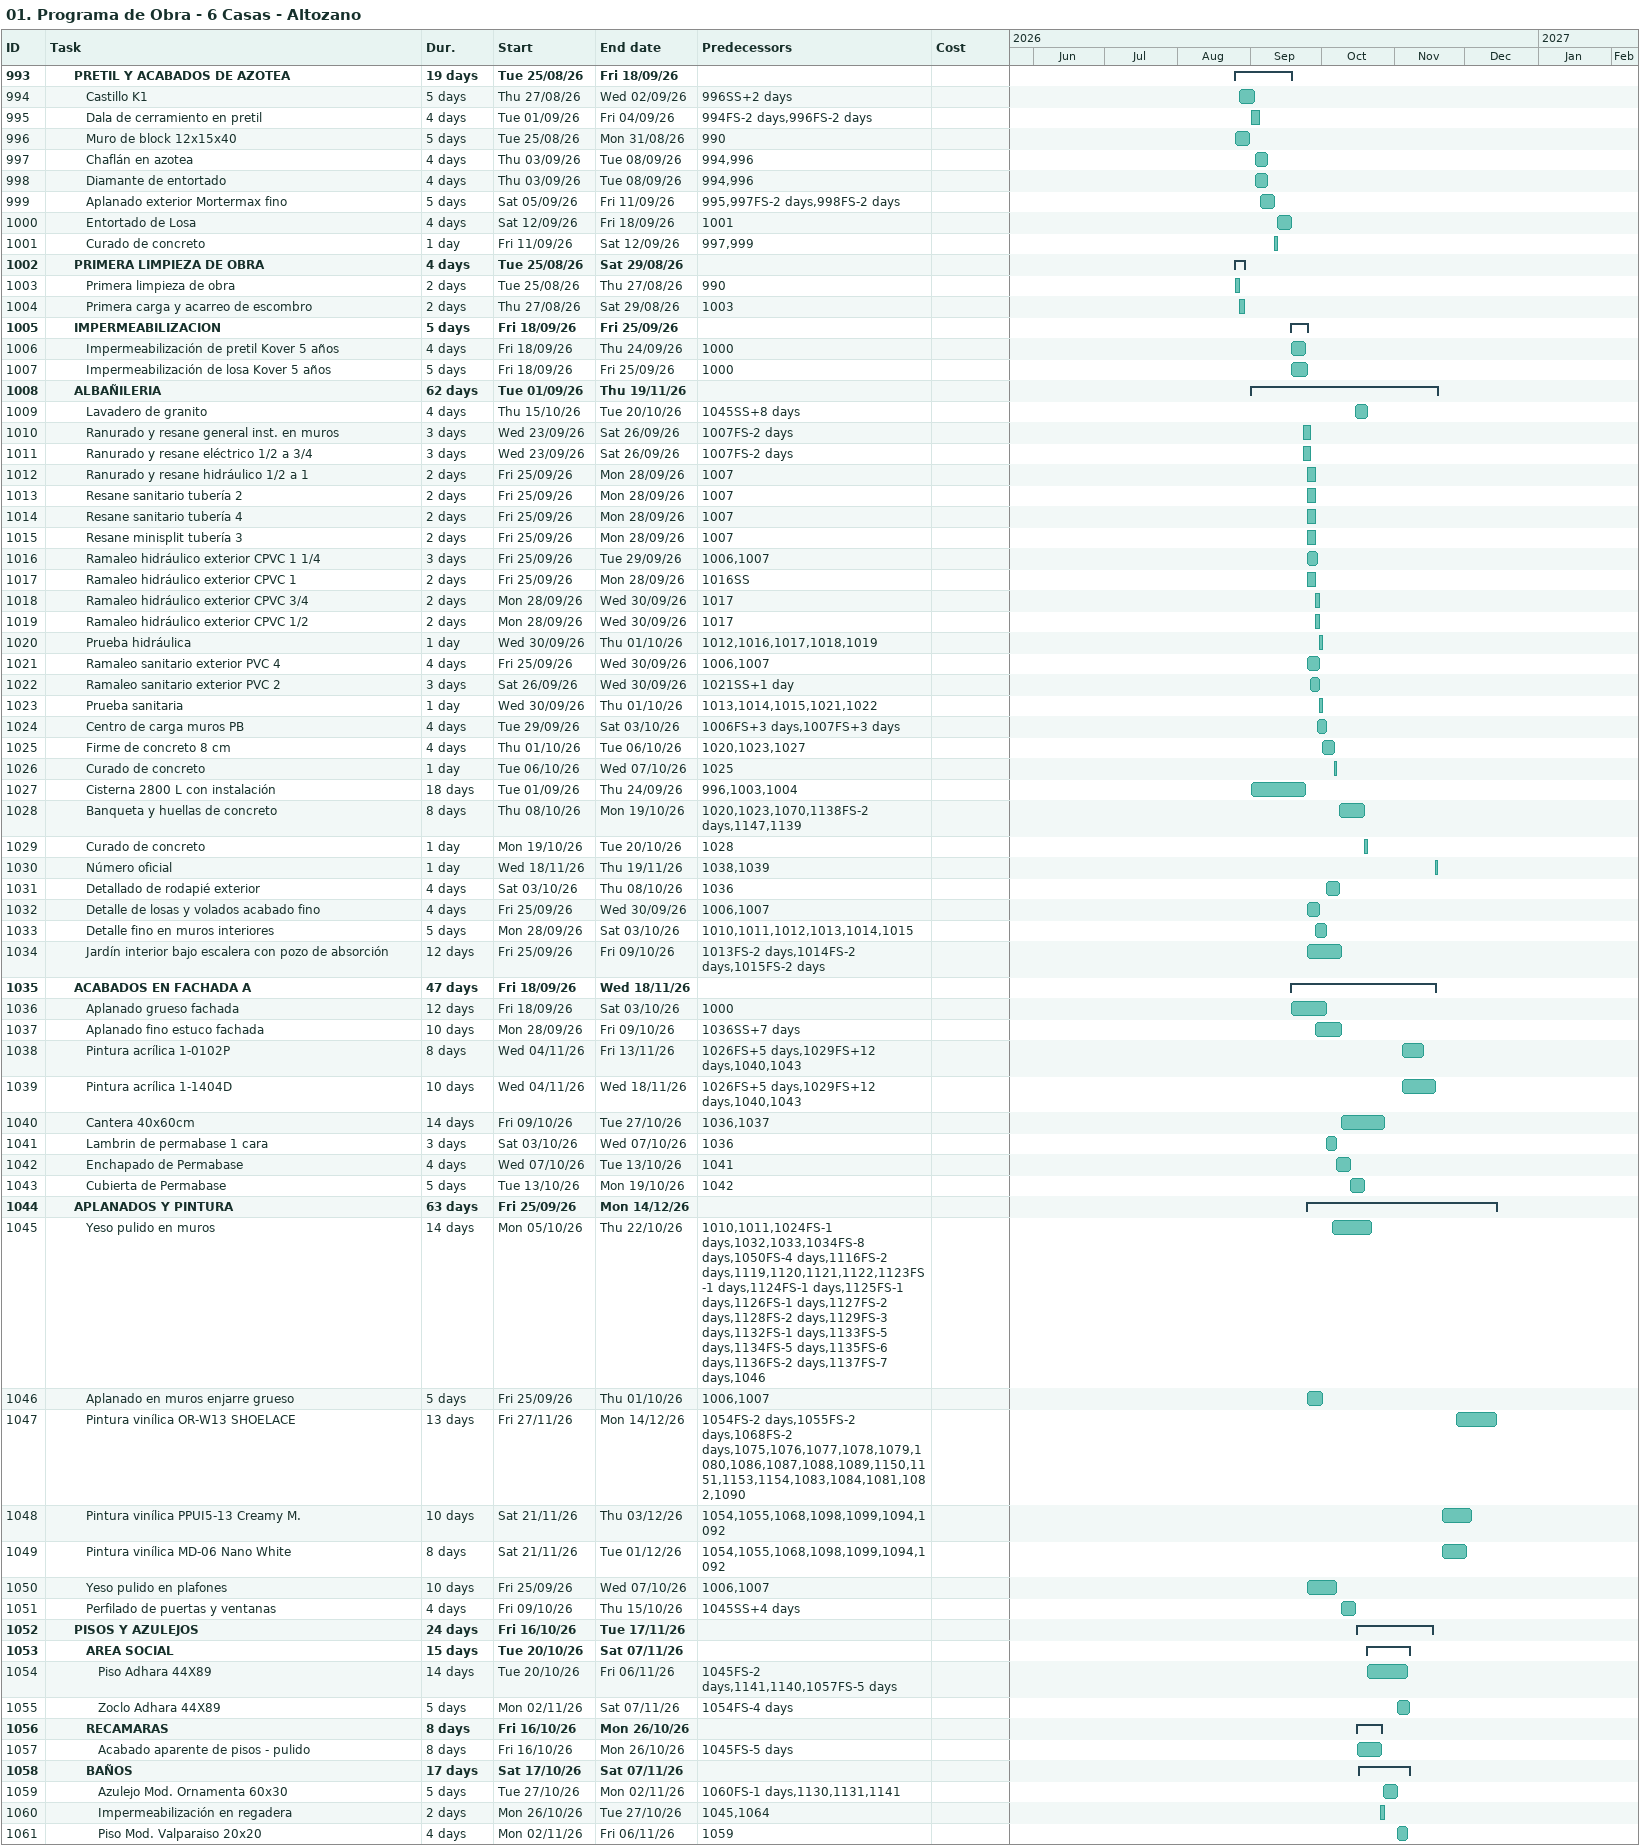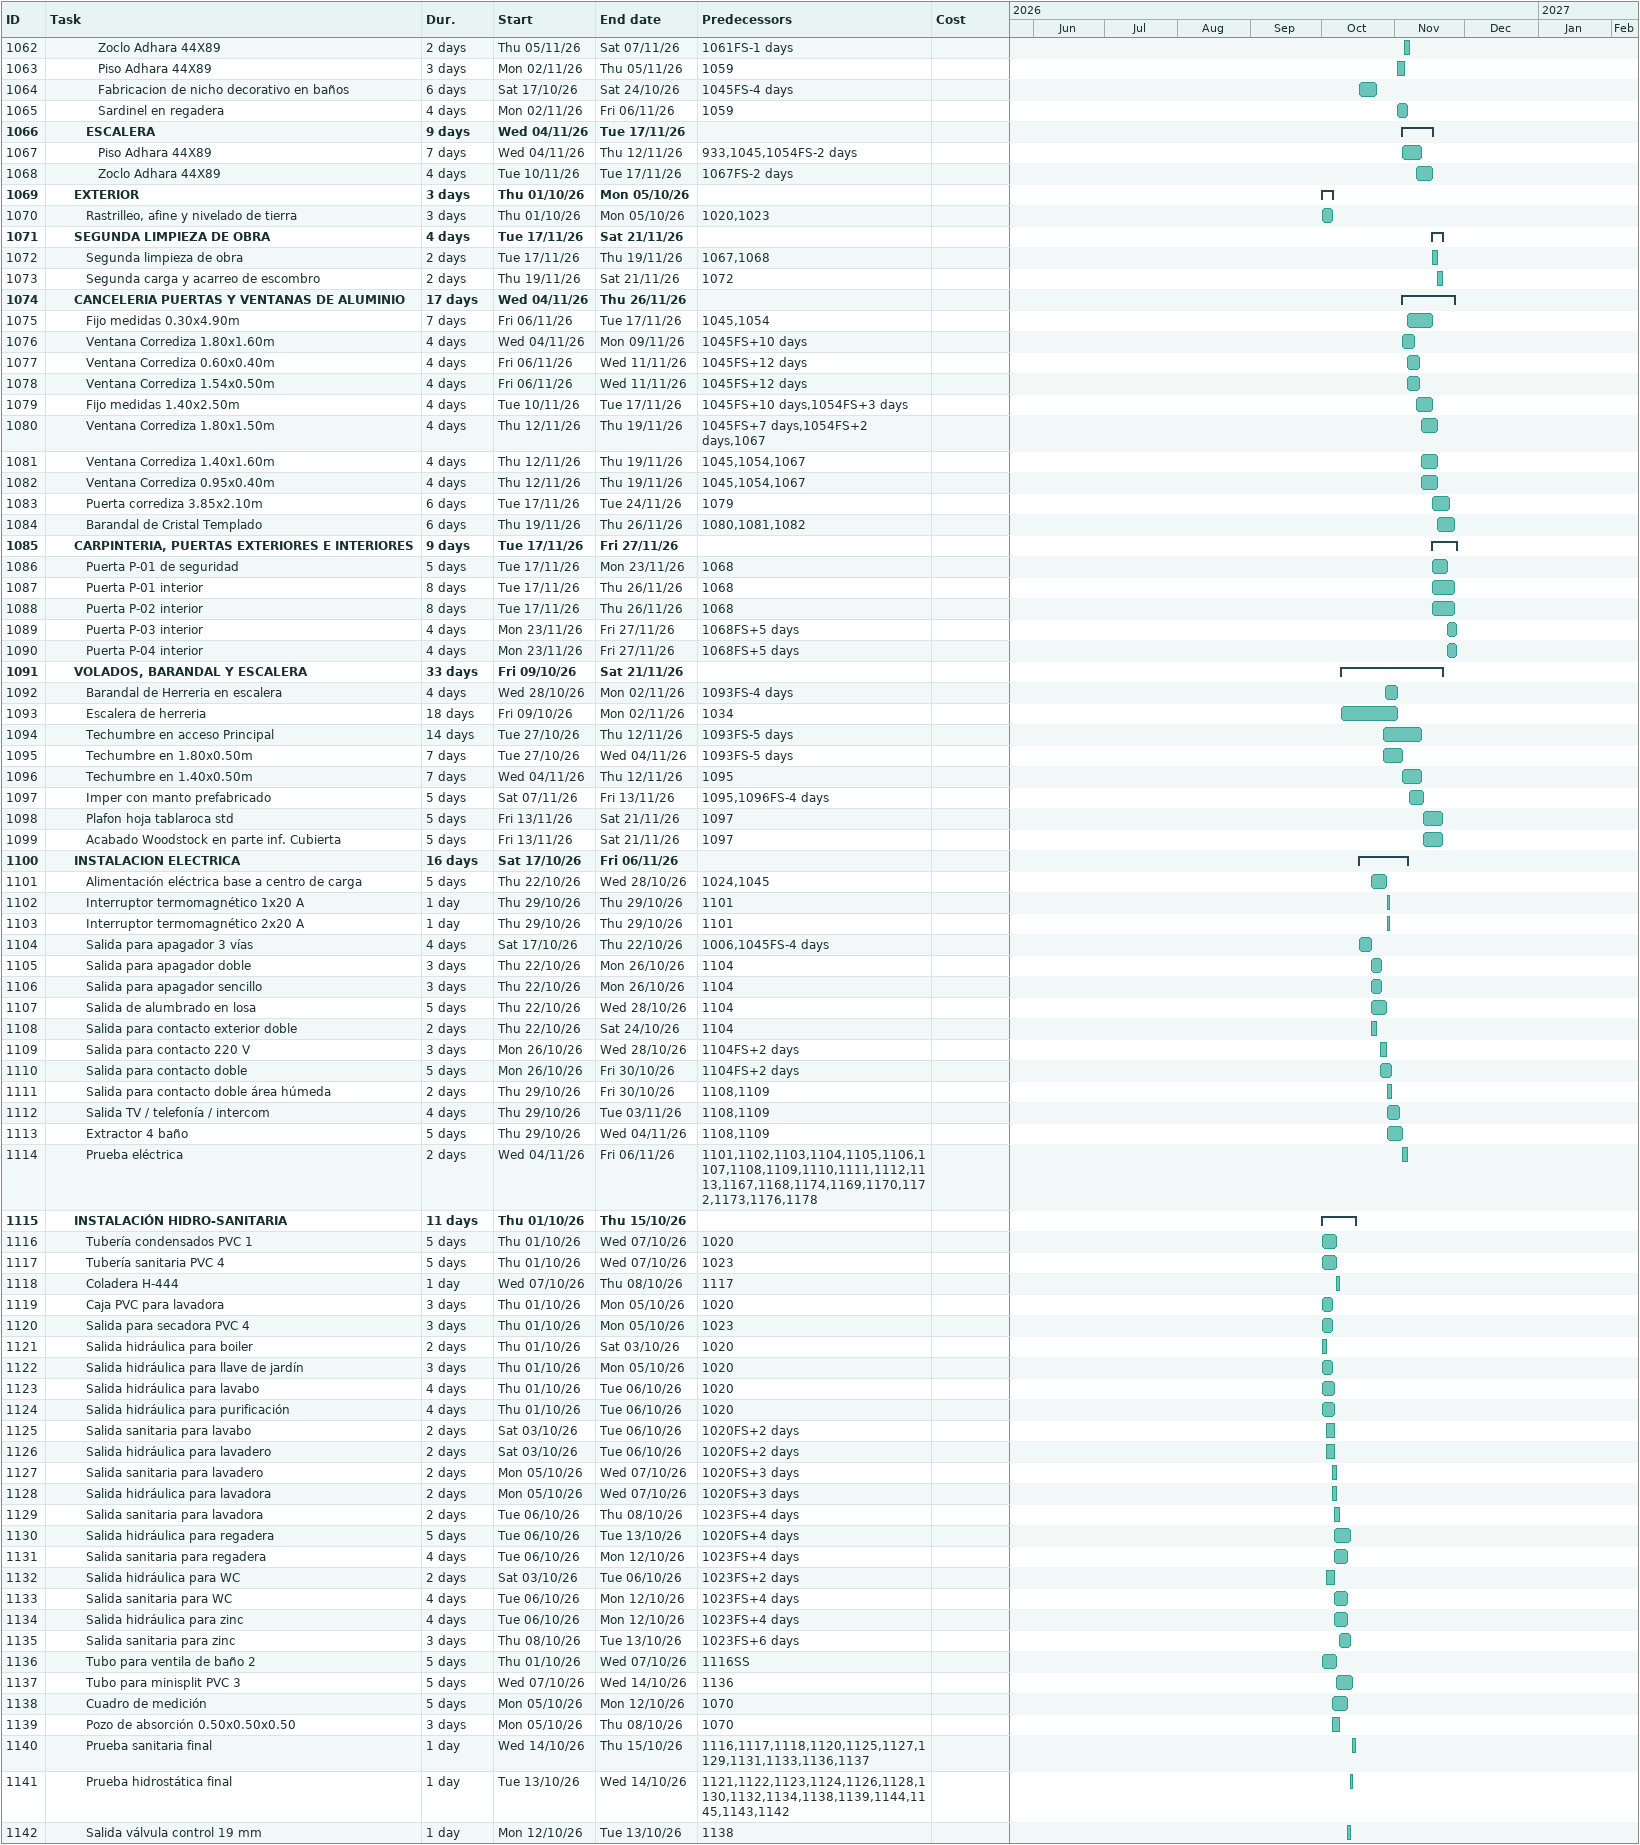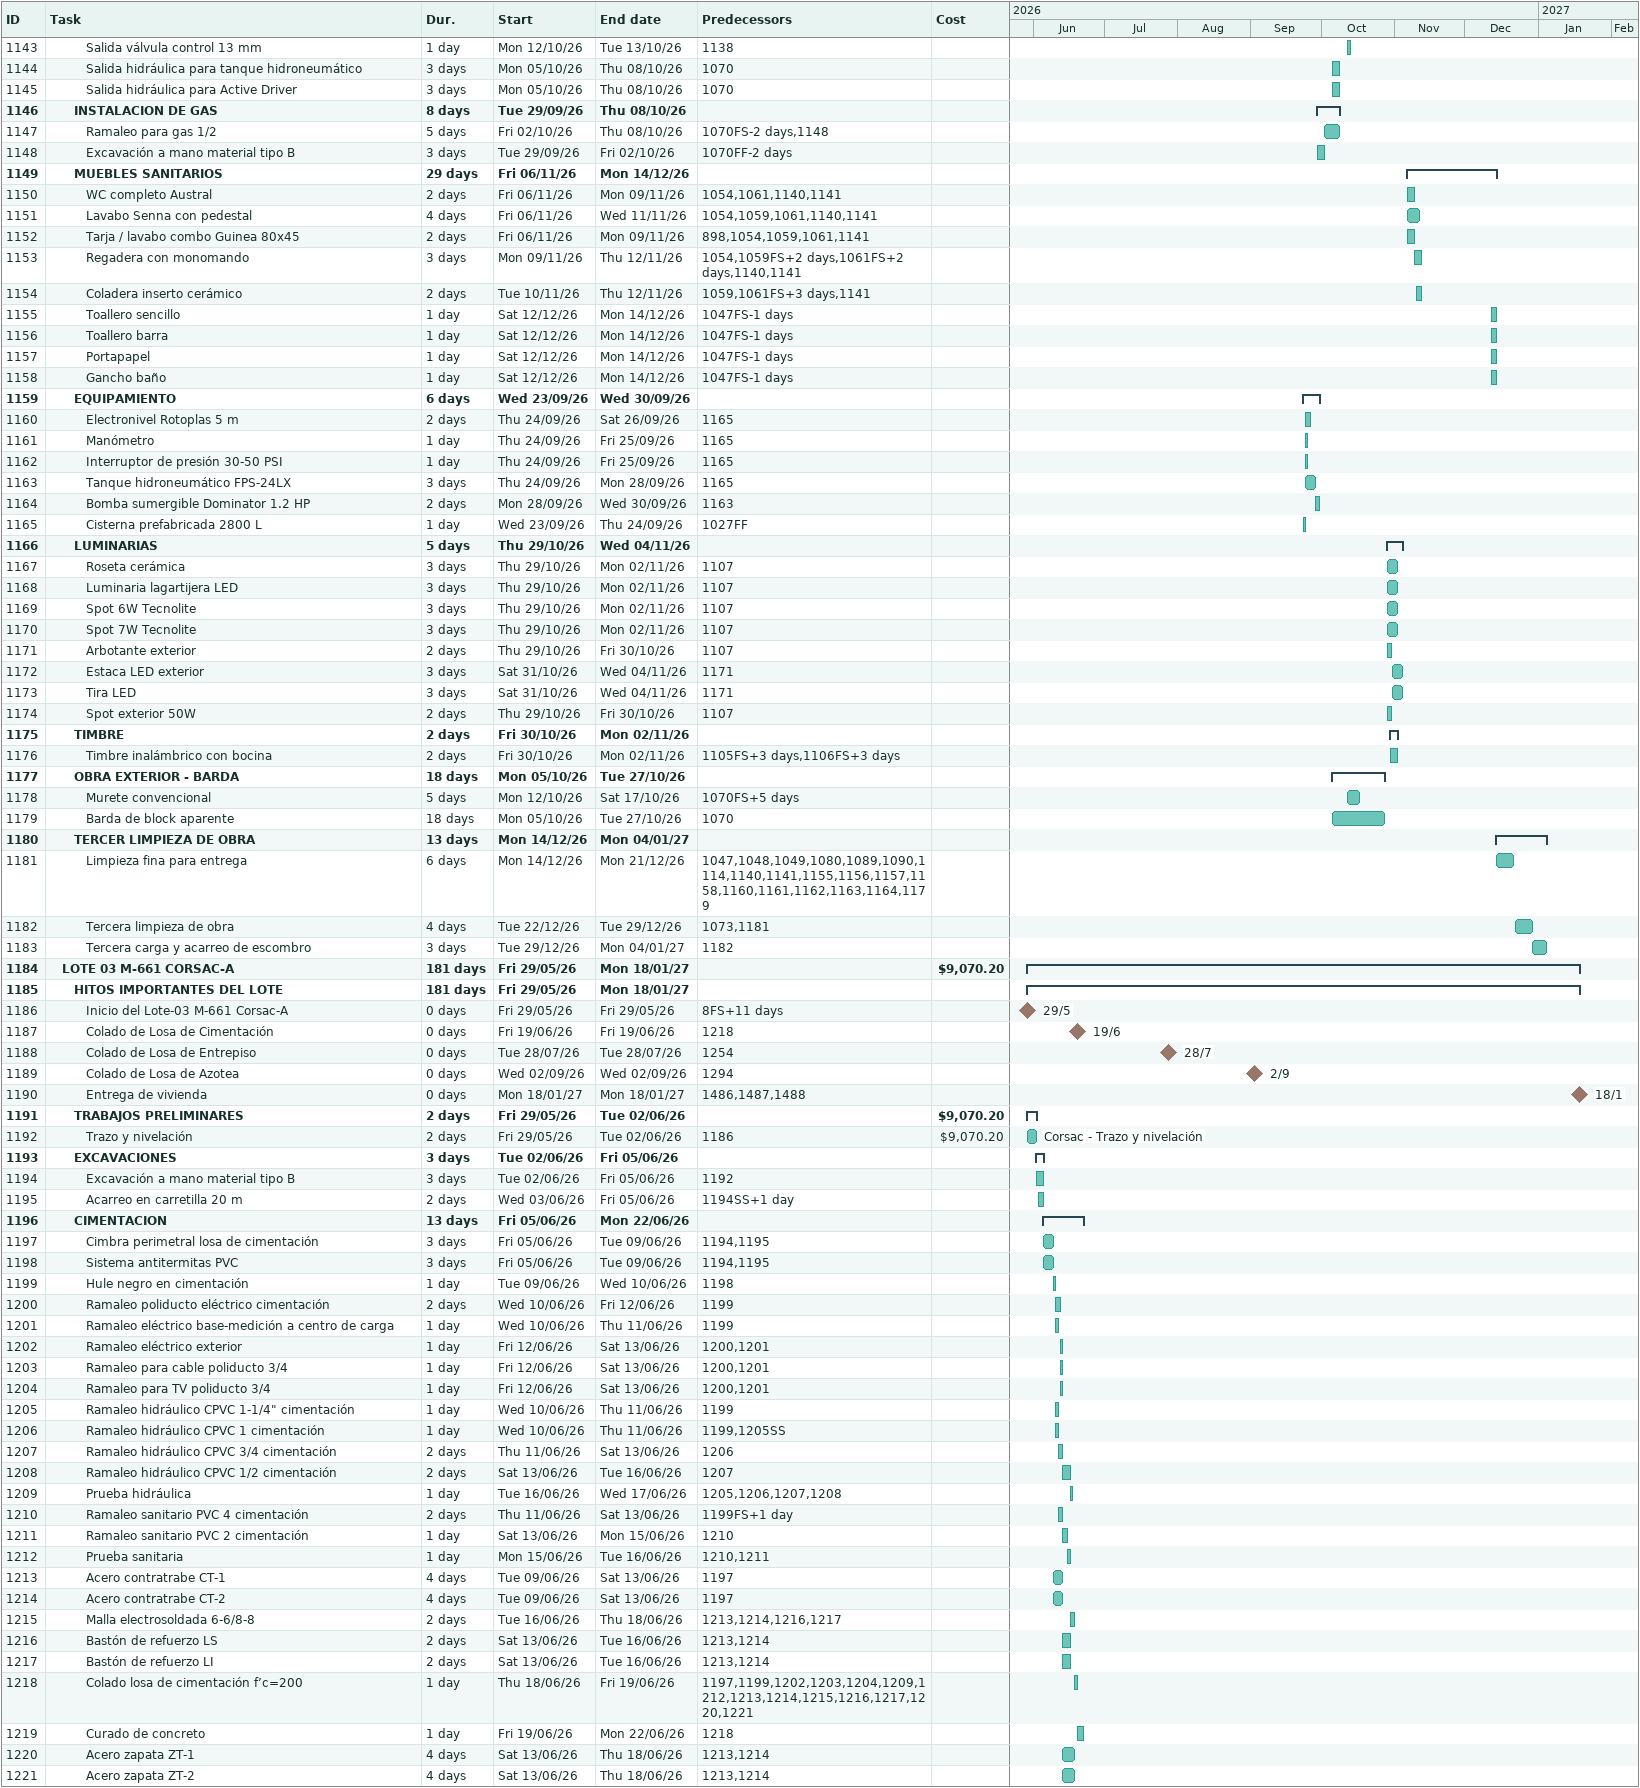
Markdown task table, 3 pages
01. Programa de Obra - 6 Casas - Altozano

| ID | Level | Task | Duration | Start | Finish | Predecessors | Resources | Cost ($) |
|---|---|---|---|---|---|---|---|---|
| 993 | 3 | **PRETIL Y ACABADOS DE AZOTEA** | 19d | 2026-08-25 | 2026-09-18 |  |  |  |
| 994 | 4 | Castillo K1 | 5d | 2026-08-27 | 2026-09-02 | 996SS+2d |  |  |
| 995 | 4 | Dala de cerramiento en pretil | 4d | 2026-09-01 | 2026-09-04 | 994FS-2d, 996FS-2d |  |  |
| 996 | 4 | Muro de block 12x15x40 | 5d | 2026-08-25 | 2026-08-31 | 990 |  |  |
| 997 | 4 | Chaflán en azotea | 4d | 2026-09-03 | 2026-09-08 | 994, 996 |  |  |
| 998 | 4 | Diamante de entortado | 4d | 2026-09-03 | 2026-09-08 | 994, 996 |  |  |
| 999 | 4 | Aplanado exterior Mortermax fino | 5d | 2026-09-05 | 2026-09-11 | 995, 997FS-2d, 998FS-2d |  |  |
| 1000 | 4 | Entortado de Losa | 4d | 2026-09-12 | 2026-09-18 | 1001 |  |  |
| 1001 | 4 | Curado de concreto | 1d | 2026-09-11 | 2026-09-12 | 997, 999 |  |  |
| 1002 | 3 | **PRIMERA LIMPIEZA DE OBRA** | 4d | 2026-08-25 | 2026-08-29 |  |  |  |
| 1003 | 4 | Primera limpieza de obra | 2d | 2026-08-25 | 2026-08-27 | 990 |  |  |
| 1004 | 4 | Primera carga y acarreo de escombro | 2d | 2026-08-27 | 2026-08-29 | 1003 |  |  |
| 1005 | 3 | **IMPERMEABILIZACION** | 5d | 2026-09-18 | 2026-09-25 |  |  |  |
| 1006 | 4 | Impermeabilización de pretil Kover 5 años | 4d | 2026-09-18 | 2026-09-24 | 1000 |  |  |
| 1007 | 4 | Impermeabilización de losa Kover 5 años | 5d | 2026-09-18 | 2026-09-25 | 1000 |  |  |
| 1008 | 3 | **ALBAÑILERIA** | 62d | 2026-09-01 | 2026-11-19 |  |  |  |
| 1009 | 4 | Lavadero de granito | 4d | 2026-10-15 | 2026-10-20 | 1045SS+8d |  |  |
| 1010 | 4 | Ranurado y resane general inst. en muros | 3d | 2026-09-23 | 2026-09-26 | 1007FS-2d |  |  |
| 1011 | 4 | Ranurado y resane eléctrico 1/2 a 3/4 | 3d | 2026-09-23 | 2026-09-26 | 1007FS-2d |  |  |
| 1012 | 4 | Ranurado y resane hidráulico 1/2 a 1 | 2d | 2026-09-25 | 2026-09-28 | 1007 |  |  |
| 1013 | 4 | Resane sanitario tubería 2 | 2d | 2026-09-25 | 2026-09-28 | 1007 |  |  |
| 1014 | 4 | Resane sanitario tubería 4 | 2d | 2026-09-25 | 2026-09-28 | 1007 |  |  |
| 1015 | 4 | Resane minisplit tubería 3 | 2d | 2026-09-25 | 2026-09-28 | 1007 |  |  |
| 1016 | 4 | Ramaleo hidráulico exterior CPVC 1 1/4 | 3d | 2026-09-25 | 2026-09-29 | 1006, 1007 |  |  |
| 1017 | 4 | Ramaleo hidráulico exterior CPVC 1 | 2d | 2026-09-25 | 2026-09-28 | 1016SS |  |  |
| 1018 | 4 | Ramaleo hidráulico exterior CPVC 3/4 | 2d | 2026-09-28 | 2026-09-30 | 1017 |  |  |
| 1019 | 4 | Ramaleo hidráulico exterior CPVC 1/2 | 2d | 2026-09-28 | 2026-09-30 | 1017 |  |  |
| 1020 | 4 | Prueba hidráulica | 1d | 2026-09-30 | 2026-10-01 | 1012, 1016, 1017, 1018, 1019 |  |  |
| 1021 | 4 | Ramaleo sanitario exterior PVC 4 | 4d | 2026-09-25 | 2026-09-30 | 1006, 1007 |  |  |
| 1022 | 4 | Ramaleo sanitario exterior PVC 2 | 3d | 2026-09-26 | 2026-09-30 | 1021SS+1d |  |  |
| 1023 | 4 | Prueba sanitaria | 1d | 2026-09-30 | 2026-10-01 | 1013, 1014, 1015, 1021, 1022 |  |  |
| 1024 | 4 | Centro de carga muros PB | 4d | 2026-09-29 | 2026-10-03 | 1006FS+3d, 1007FS+3d |  |  |
| 1025 | 4 | Firme de concreto 8 cm | 4d | 2026-10-01 | 2026-10-06 | 1020, 1023, 1027 |  |  |
| 1026 | 4 | Curado de concreto | 1d | 2026-10-06 | 2026-10-07 | 1025 |  |  |
| 1027 | 4 | Cisterna 2800 L con instalación | 18d | 2026-09-01 | 2026-09-24 | 996, 1003, 1004 |  |  |
| 1028 | 4 | Banqueta y huellas de concreto | 8d | 2026-10-08 | 2026-10-19 | 1020, 1023, 1070, 1138FS-2d, 1147, 1139 |  |  |
| 1029 | 4 | Curado de concreto | 1d | 2026-10-19 | 2026-10-20 | 1028 |  |  |
| 1030 | 4 | Número oficial | 1d | 2026-11-18 | 2026-11-19 | 1038, 1039 |  |  |
| 1031 | 4 | Detallado de rodapié exterior | 4d | 2026-10-03 | 2026-10-08 | 1036 |  |  |
| 1032 | 4 | Detalle de losas y volados acabado fino | 4d | 2026-09-25 | 2026-09-30 | 1006, 1007 |  |  |
| 1033 | 4 | Detalle fino en muros interiores | 5d | 2026-09-28 | 2026-10-03 | 1010, 1011, 1012, 1013, 1014, 1015 |  |  |
| 1034 | 4 | Jardín interior bajo escalera con pozo de absorción | 12d | 2026-09-25 | 2026-10-09 | 1013FS-2d, 1014FS-2d, 1015FS-2d |  |  |
| 1035 | 3 | **ACABADOS EN FACHADA A** | 47d | 2026-09-18 | 2026-11-18 |  |  |  |
| 1036 | 4 | Aplanado grueso fachada | 12d | 2026-09-18 | 2026-10-03 | 1000 |  |  |
| 1037 | 4 | Aplanado fino estuco fachada | 10d | 2026-09-28 | 2026-10-09 | 1036SS+7d |  |  |
| 1038 | 4 | Pintura acrílica 1-0102P | 8d | 2026-11-04 | 2026-11-13 | 1026FS+5d, 1029FS+12d, 1040, 1043 |  |  |
| 1039 | 4 | Pintura acrílica 1-1404D | 10d | 2026-11-04 | 2026-11-18 | 1026FS+5d, 1029FS+12d, 1040, 1043 |  |  |
| 1040 | 4 | Cantera 40x60cm | 14d | 2026-10-09 | 2026-10-27 | 1036, 1037 |  |  |
| 1041 | 4 | Lambrin de permabase 1 cara | 3d | 2026-10-03 | 2026-10-07 | 1036 |  |  |
| 1042 | 4 | Enchapado de Permabase | 4d | 2026-10-07 | 2026-10-13 | 1041 |  |  |
| 1043 | 4 | Cubierta de Permabase | 5d | 2026-10-13 | 2026-10-19 | 1042 |  |  |
| 1044 | 3 | **APLANADOS Y PINTURA** | 63d | 2026-09-25 | 2026-12-14 |  |  |  |
| 1045 | 4 | Yeso pulido en muros | 14d | 2026-10-05 | 2026-10-22 | 1010, 1011, 1024FS-1d, 1032, 1033, 1034FS-8d, 1050FS-4d, 1116FS-2d, 1119, 1120, 1121, 1122, 1123FS-1d, 1124FS-1d, 1125FS-1d, 1126FS-1d, 1127FS-2d, 1128FS-2d, 1129FS-3d, 1132FS-1d, 1133FS-5d, 1134FS-5d, 1135FS-6d, 1136FS-2d, 1137FS-7d, 1046 |  |  |
| 1046 | 4 | Aplanado en muros enjarre grueso | 5d | 2026-09-25 | 2026-10-01 | 1006, 1007 |  |  |
| 1047 | 4 | Pintura vinílica OR-W13 SHOELACE | 13d | 2026-11-27 | 2026-12-14 | 1054FS-2d, 1055FS-2d, 1068FS-2d, 1075, 1076, 1077, 1078, 1079, 1080, 1086, 1087, 1088, 1089, 1150, 1151, 1153, 1154, 1083, 1084, 1081, 1082, 1090 |  |  |
| 1048 | 4 | Pintura vinílica PPUI5-13 Creamy M. | 10d | 2026-11-21 | 2026-12-03 | 1054, 1055, 1068, 1098, 1099, 1094, 1092 |  |  |
| 1049 | 4 | Pintura vinílica MD-06 Nano White | 8d | 2026-11-21 | 2026-12-01 | 1054, 1055, 1068, 1098, 1099, 1094, 1092 |  |  |
| 1050 | 4 | Yeso pulido en plafones | 10d | 2026-09-25 | 2026-10-07 | 1006, 1007 |  |  |
| 1051 | 4 | Perfilado de puertas y ventanas | 4d | 2026-10-09 | 2026-10-15 | 1045SS+4d |  |  |
| 1052 | 3 | **PISOS Y AZULEJOS** | 24d | 2026-10-16 | 2026-11-17 |  |  |  |
| 1053 | 4 | **AREA SOCIAL** | 15d | 2026-10-20 | 2026-11-07 |  |  |  |
| 1054 | 5 | Piso Adhara 44X89 | 14d | 2026-10-20 | 2026-11-06 | 1045FS-2d, 1141, 1140, 1057FS-5d |  |  |
| 1055 | 5 | Zoclo Adhara 44X89 | 5d | 2026-11-02 | 2026-11-07 | 1054FS-4d |  |  |
| 1056 | 4 | **RECAMARAS** | 8d | 2026-10-16 | 2026-10-26 |  |  |  |
| 1057 | 5 | Acabado aparente de pisos - pulido | 8d | 2026-10-16 | 2026-10-26 | 1045FS-5d |  |  |
| 1058 | 4 | **BAÑOS** | 17d | 2026-10-17 | 2026-11-07 |  |  |  |
| 1059 | 5 | Azulejo Mod. Ornamenta 60x30 | 5d | 2026-10-27 | 2026-11-02 | 1060FS-1d, 1130, 1131, 1141 |  |  |
| 1060 | 5 | Impermeabilización en regadera | 2d | 2026-10-26 | 2026-10-27 | 1045, 1064 |  |  |
| 1061 | 5 | Piso Mod. Valparaiso 20x20 | 4d | 2026-11-02 | 2026-11-06 | 1059 |  |  |
| 1062 | 5 | Zoclo Adhara 44X89 | 2d | 2026-11-05 | 2026-11-07 | 1061FS-1d |  |  |
| 1063 | 5 | Piso Adhara 44X89 | 3d | 2026-11-02 | 2026-11-05 | 1059 |  |  |
| 1064 | 5 | Fabricacion de nicho decorativo en baños | 6d | 2026-10-17 | 2026-10-24 | 1045FS-4d |  |  |
| 1065 | 5 | Sardinel en regadera | 4d | 2026-11-02 | 2026-11-06 | 1059 |  |  |
| 1066 | 4 | **ESCALERA** | 9d | 2026-11-04 | 2026-11-17 |  |  |  |
| 1067 | 5 | Piso Adhara 44X89 | 7d | 2026-11-04 | 2026-11-12 | 933, 1045, 1054FS-2d |  |  |
| 1068 | 5 | Zoclo Adhara 44X89 | 4d | 2026-11-10 | 2026-11-17 | 1067FS-2d |  |  |
| 1069 | 3 | **EXTERIOR** | 3d | 2026-10-01 | 2026-10-05 |  |  |  |
| 1070 | 4 | Rastrilleo, afine y nivelado de tierra | 3d | 2026-10-01 | 2026-10-05 | 1020, 1023 |  |  |
| 1071 | 3 | **SEGUNDA LIMPIEZA DE OBRA** | 4d | 2026-11-17 | 2026-11-21 |  |  |  |
| 1072 | 4 | Segunda limpieza de obra | 2d | 2026-11-17 | 2026-11-19 | 1067, 1068 |  |  |
| 1073 | 4 | Segunda carga y acarreo de escombro | 2d | 2026-11-19 | 2026-11-21 | 1072 |  |  |
| 1074 | 3 | **CANCELERIA PUERTAS Y VENTANAS DE ALUMINIO** | 17d | 2026-11-04 | 2026-11-26 |  |  |  |
| 1075 | 4 | Fijo medidas 0.30x4.90m | 7d | 2026-11-06 | 2026-11-17 | 1045, 1054 |  |  |
| 1076 | 4 | Ventana Corrediza 1.80x1.60m | 4d | 2026-11-04 | 2026-11-09 | 1045FS+10d |  |  |
| 1077 | 4 | Ventana Corrediza 0.60x0.40m | 4d | 2026-11-06 | 2026-11-11 | 1045FS+12d |  |  |
| 1078 | 4 | Ventana Corrediza 1.54x0.50m | 4d | 2026-11-06 | 2026-11-11 | 1045FS+12d |  |  |
| 1079 | 4 | Fijo medidas 1.40x2.50m | 4d | 2026-11-10 | 2026-11-17 | 1045FS+10d, 1054FS+3d |  |  |
| 1080 | 4 | Ventana Corrediza 1.80x1.50m | 4d | 2026-11-12 | 2026-11-19 | 1045FS+7d, 1054FS+2d, 1067 |  |  |
| 1081 | 4 | Ventana Corrediza 1.40x1.60m | 4d | 2026-11-12 | 2026-11-19 | 1045, 1054, 1067 |  |  |
| 1082 | 4 | Ventana Corrediza 0.95x0.40m | 4d | 2026-11-12 | 2026-11-19 | 1045, 1054, 1067 |  |  |
| 1083 | 4 | Puerta corrediza 3.85x2.10m | 6d | 2026-11-17 | 2026-11-24 | 1079 |  |  |
| 1084 | 4 | Barandal de Cristal Templado | 6d | 2026-11-19 | 2026-11-26 | 1080, 1081, 1082 |  |  |
| 1085 | 3 | **CARPINTERIA, PUERTAS EXTERIORES E INTERIORES** | 9d | 2026-11-17 | 2026-11-27 |  |  |  |
| 1086 | 4 | Puerta P-01 de seguridad | 5d | 2026-11-17 | 2026-11-23 | 1068 |  |  |
| 1087 | 4 | Puerta P-01 interior | 8d | 2026-11-17 | 2026-11-26 | 1068 |  |  |
| 1088 | 4 | Puerta P-02 interior | 8d | 2026-11-17 | 2026-11-26 | 1068 |  |  |
| 1089 | 4 | Puerta P-03 interior | 4d | 2026-11-23 | 2026-11-27 | 1068FS+5d |  |  |
| 1090 | 4 | Puerta P-04 interior | 4d | 2026-11-23 | 2026-11-27 | 1068FS+5d |  |  |
| 1091 | 3 | **VOLADOS, BARANDAL Y ESCALERA** | 33d | 2026-10-09 | 2026-11-21 |  |  |  |
| 1092 | 4 | Barandal de Herreria en escalera | 4d | 2026-10-28 | 2026-11-02 | 1093FS-4d |  |  |
| 1093 | 4 | Escalera de herreria | 18d | 2026-10-09 | 2026-11-02 | 1034 |  |  |
| 1094 | 4 | Techumbre en acceso Principal | 14d | 2026-10-27 | 2026-11-12 | 1093FS-5d |  |  |
| 1095 | 4 | Techumbre en 1.80x0.50m | 7d | 2026-10-27 | 2026-11-04 | 1093FS-5d |  |  |
| 1096 | 4 | Techumbre en 1.40x0.50m | 7d | 2026-11-04 | 2026-11-12 | 1095 |  |  |
| 1097 | 4 | Imper con manto prefabricado | 5d | 2026-11-07 | 2026-11-13 | 1095, 1096FS-4d |  |  |
| 1098 | 4 | Plafon hoja tablaroca std | 5d | 2026-11-13 | 2026-11-21 | 1097 |  |  |
| 1099 | 4 | Acabado Woodstock en parte inf. Cubierta | 5d | 2026-11-13 | 2026-11-21 | 1097 |  |  |
| 1100 | 3 | **INSTALACION ELECTRICA** | 16d | 2026-10-17 | 2026-11-06 |  |  |  |
| 1101 | 4 | Alimentación eléctrica base a centro de carga | 5d | 2026-10-22 | 2026-10-28 | 1024, 1045 |  |  |
| 1102 | 4 | Interruptor termomagnético 1x20 A | 1d | 2026-10-29 | 2026-10-29 | 1101 |  |  |
| 1103 | 4 | Interruptor termomagnético 2x20 A | 1d | 2026-10-29 | 2026-10-29 | 1101 |  |  |
| 1104 | 4 | Salida para apagador 3 vías | 4d | 2026-10-17 | 2026-10-22 | 1006, 1045FS-4d |  |  |
| 1105 | 4 | Salida para apagador doble | 3d | 2026-10-22 | 2026-10-26 | 1104 |  |  |
| 1106 | 4 | Salida para apagador sencillo | 3d | 2026-10-22 | 2026-10-26 | 1104 |  |  |
| 1107 | 4 | Salida de alumbrado en losa | 5d | 2026-10-22 | 2026-10-28 | 1104 |  |  |
| 1108 | 4 | Salida para contacto exterior doble | 2d | 2026-10-22 | 2026-10-24 | 1104 |  |  |
| 1109 | 4 | Salida para contacto 220 V | 3d | 2026-10-26 | 2026-10-28 | 1104FS+2d |  |  |
| 1110 | 4 | Salida para contacto doble | 5d | 2026-10-26 | 2026-10-30 | 1104FS+2d |  |  |
| 1111 | 4 | Salida para contacto doble área húmeda | 2d | 2026-10-29 | 2026-10-30 | 1108, 1109 |  |  |
| 1112 | 4 | Salida TV / telefonía / intercom | 4d | 2026-10-29 | 2026-11-03 | 1108, 1109 |  |  |
| 1113 | 4 | Extractor 4 baño | 5d | 2026-10-29 | 2026-11-04 | 1108, 1109 |  |  |
| 1114 | 4 | Prueba eléctrica | 2d | 2026-11-04 | 2026-11-06 | 1101, 1102, 1103, 1104, 1105, 1106, 1107, 1108, 1109, 1110, 1111, 1112, 1113, 1167, 1168, 1174, 1169, 1170, 1172, 1173, 1176, 1178 |  |  |
| 1115 | 3 | **INSTALACIÓN HIDRO-SANITARIA** | 11d | 2026-10-01 | 2026-10-15 |  |  |  |
| 1116 | 4 | Tubería condensados PVC 1 | 5d | 2026-10-01 | 2026-10-07 | 1020 |  |  |
| 1117 | 4 | Tubería sanitaria PVC 4 | 5d | 2026-10-01 | 2026-10-07 | 1023 |  |  |
| 1118 | 4 | Coladera H-444 | 1d | 2026-10-07 | 2026-10-08 | 1117 |  |  |
| 1119 | 4 | Caja PVC para lavadora | 3d | 2026-10-01 | 2026-10-05 | 1020 |  |  |
| 1120 | 4 | Salida para secadora PVC 4 | 3d | 2026-10-01 | 2026-10-05 | 1023 |  |  |
| 1121 | 4 | Salida hidráulica para boiler | 2d | 2026-10-01 | 2026-10-03 | 1020 |  |  |
| 1122 | 4 | Salida hidráulica para llave de jardín | 3d | 2026-10-01 | 2026-10-05 | 1020 |  |  |
| 1123 | 4 | Salida hidráulica para lavabo | 4d | 2026-10-01 | 2026-10-06 | 1020 |  |  |
| 1124 | 4 | Salida hidráulica para purificación | 4d | 2026-10-01 | 2026-10-06 | 1020 |  |  |
| 1125 | 4 | Salida sanitaria para lavabo | 2d | 2026-10-03 | 2026-10-06 | 1020FS+2d |  |  |
| 1126 | 4 | Salida hidráulica para lavadero | 2d | 2026-10-03 | 2026-10-06 | 1020FS+2d |  |  |
| 1127 | 4 | Salida sanitaria para lavadero | 2d | 2026-10-05 | 2026-10-07 | 1020FS+3d |  |  |
| 1128 | 4 | Salida hidráulica para lavadora | 2d | 2026-10-05 | 2026-10-07 | 1020FS+3d |  |  |
| 1129 | 4 | Salida sanitaria para lavadora | 2d | 2026-10-06 | 2026-10-08 | 1023FS+4d |  |  |
| 1130 | 4 | Salida hidráulica para regadera | 5d | 2026-10-06 | 2026-10-13 | 1020FS+4d |  |  |
| 1131 | 4 | Salida sanitaria para regadera | 4d | 2026-10-06 | 2026-10-12 | 1023FS+4d |  |  |
| 1132 | 4 | Salida hidráulica para WC | 2d | 2026-10-03 | 2026-10-06 | 1023FS+2d |  |  |
| 1133 | 4 | Salida sanitaria para WC | 4d | 2026-10-06 | 2026-10-12 | 1023FS+4d |  |  |
| 1134 | 4 | Salida hidráulica para zinc | 4d | 2026-10-06 | 2026-10-12 | 1023FS+4d |  |  |
| 1135 | 4 | Salida sanitaria para zinc | 3d | 2026-10-08 | 2026-10-13 | 1023FS+6d |  |  |
| 1136 | 4 | Tubo para ventila de baño 2 | 5d | 2026-10-01 | 2026-10-07 | 1116SS |  |  |
| 1137 | 4 | Tubo para minisplit PVC 3 | 5d | 2026-10-07 | 2026-10-14 | 1136 |  |  |
| 1138 | 4 | Cuadro de medición | 5d | 2026-10-05 | 2026-10-12 | 1070 |  |  |
| 1139 | 4 | Pozo de absorción 0.50x0.50x0.50 | 3d | 2026-10-05 | 2026-10-08 | 1070 |  |  |
| 1140 | 4 | Prueba sanitaria final | 1d | 2026-10-14 | 2026-10-15 | 1116, 1117, 1118, 1120, 1125, 1127, 1129, 1131, 1133, 1136, 1137 |  |  |
| 1141 | 4 | Prueba hidrostática final | 1d | 2026-10-13 | 2026-10-14 | 1121, 1122, 1123, 1124, 1126, 1128, 1130, 1132, 1134, 1138, 1139, 1144, 1145, 1143, 1142 |  |  |
| 1142 | 4 | Salida válvula control 19 mm | 1d | 2026-10-12 | 2026-10-13 | 1138 |  |  |
| 1143 | 4 | Salida válvula control 13 mm | 1d | 2026-10-12 | 2026-10-13 | 1138 |  |  |
| 1144 | 4 | Salida hidráulica para tanque hidroneumático | 3d | 2026-10-05 | 2026-10-08 | 1070 |  |  |
| 1145 | 4 | Salida hidráulica para Active Driver | 3d | 2026-10-05 | 2026-10-08 | 1070 |  |  |
| 1146 | 3 | **INSTALACION DE GAS** | 8d | 2026-09-29 | 2026-10-08 |  |  |  |
| 1147 | 4 | Ramaleo para gas 1/2 | 5d | 2026-10-02 | 2026-10-08 | 1070FS-2d, 1148 |  |  |
| 1148 | 4 | Excavación a mano material tipo B | 3d | 2026-09-29 | 2026-10-02 | 1070FF-2d |  |  |
| 1149 | 3 | **MUEBLES SANITARIOS** | 29d | 2026-11-06 | 2026-12-14 |  |  |  |
| 1150 | 4 | WC completo Austral | 2d | 2026-11-06 | 2026-11-09 | 1054, 1061, 1140, 1141 |  |  |
| 1151 | 4 | Lavabo Senna con pedestal | 4d | 2026-11-06 | 2026-11-11 | 1054, 1059, 1061, 1140, 1141 |  |  |
| 1152 | 4 | Tarja / lavabo combo Guinea 80x45 | 2d | 2026-11-06 | 2026-11-09 | 898, 1054, 1059, 1061, 1141 |  |  |
| 1153 | 4 | Regadera con monomando | 3d | 2026-11-09 | 2026-11-12 | 1054, 1059FS+2d, 1061FS+2d, 1140, 1141 |  |  |
| 1154 | 4 | Coladera inserto cerámico | 2d | 2026-11-10 | 2026-11-12 | 1059, 1061FS+3d, 1141 |  |  |
| 1155 | 4 | Toallero sencillo | 1d | 2026-12-12 | 2026-12-14 | 1047FS-1d |  |  |
| 1156 | 4 | Toallero barra | 1d | 2026-12-12 | 2026-12-14 | 1047FS-1d |  |  |
| 1157 | 4 | Portapapel | 1d | 2026-12-12 | 2026-12-14 | 1047FS-1d |  |  |
| 1158 | 4 | Gancho baño | 1d | 2026-12-12 | 2026-12-14 | 1047FS-1d |  |  |
| 1159 | 3 | **EQUIPAMIENTO** | 6d | 2026-09-23 | 2026-09-30 |  |  |  |
| 1160 | 4 | Electronivel Rotoplas 5 m | 2d | 2026-09-24 | 2026-09-26 | 1165 |  |  |
| 1161 | 4 | Manómetro | 1d | 2026-09-24 | 2026-09-25 | 1165 |  |  |
| 1162 | 4 | Interruptor de presión 30-50 PSI | 1d | 2026-09-24 | 2026-09-25 | 1165 |  |  |
| 1163 | 4 | Tanque hidroneumático FPS-24LX | 3d | 2026-09-24 | 2026-09-28 | 1165 |  |  |
| 1164 | 4 | Bomba sumergible Dominator 1.2 HP | 2d | 2026-09-28 | 2026-09-30 | 1163 |  |  |
| 1165 | 4 | Cisterna prefabricada 2800 L | 1d | 2026-09-23 | 2026-09-24 | 1027FF |  |  |
| 1166 | 3 | **LUMINARIAS** | 5d | 2026-10-29 | 2026-11-04 |  |  |  |
| 1167 | 4 | Roseta cerámica | 3d | 2026-10-29 | 2026-11-02 | 1107 |  |  |
| 1168 | 4 | Luminaria lagartijera LED | 3d | 2026-10-29 | 2026-11-02 | 1107 |  |  |
| 1169 | 4 | Spot 6W Tecnolite | 3d | 2026-10-29 | 2026-11-02 | 1107 |  |  |
| 1170 | 4 | Spot 7W Tecnolite | 3d | 2026-10-29 | 2026-11-02 | 1107 |  |  |
| 1171 | 4 | Arbotante exterior | 2d | 2026-10-29 | 2026-10-30 | 1107 |  |  |
| 1172 | 4 | Estaca LED exterior | 3d | 2026-10-31 | 2026-11-04 | 1171 |  |  |
| 1173 | 4 | Tira LED | 3d | 2026-10-31 | 2026-11-04 | 1171 |  |  |
| 1174 | 4 | Spot exterior 50W | 2d | 2026-10-29 | 2026-10-30 | 1107 |  |  |
| 1175 | 3 | **TIMBRE** | 2d | 2026-10-30 | 2026-11-02 |  |  |  |
| 1176 | 4 | Timbre inalámbrico con bocina | 2d | 2026-10-30 | 2026-11-02 | 1105FS+3d, 1106FS+3d |  |  |
| 1177 | 3 | **OBRA EXTERIOR - BARDA** | 18d | 2026-10-05 | 2026-10-27 |  |  |  |
| 1178 | 4 | Murete convencional | 5d | 2026-10-12 | 2026-10-17 | 1070FS+5d |  |  |
| 1179 | 4 | Barda de block aparente | 18d | 2026-10-05 | 2026-10-27 | 1070 |  |  |
| 1180 | 3 | **TERCER LIMPIEZA DE OBRA** | 13d | 2026-12-14 | 2027-01-04 |  |  |  |
| 1181 | 4 | Limpieza fina para entrega | 6d | 2026-12-14 | 2026-12-21 | 1047, 1048, 1049, 1080, 1089, 1090, 1114, 1140, 1141, 1155, 1156, 1157, 1158, 1160, 1161, 1162, 1163, 1164, 1179 |  |  |
| 1182 | 4 | Tercera limpieza de obra | 4d | 2026-12-22 | 2026-12-29 | 1073, 1181 |  |  |
| 1183 | 4 | Tercera carga y acarreo de escombro | 3d | 2026-12-29 | 2027-01-04 | 1182 |  |  |
| 1184 | 2 | **LOTE 03 M-661 CORSAC-A** | 181d | 2026-05-29 | 2027-01-18 |  |  | 9070.20 |
| 1185 | 3 | **HITOS IMPORTANTES DEL LOTE** | 181d | 2026-05-29 | 2027-01-18 |  |  |  |
| 1186 | 4 | Inicio del Lote-03 M-661 Corsac-A | 0d | 2026-05-29 | 2026-05-29 | 8FS+11d |  |  |
| 1187 | 4 | Colado de Losa de Cimentación | 0d | 2026-06-19 | 2026-06-19 | 1218 |  |  |
| 1188 | 4 | Colado de Losa de Entrepiso | 0d | 2026-07-28 | 2026-07-28 | 1254 |  |  |
| 1189 | 4 | Colado de Losa de Azotea | 0d | 2026-09-02 | 2026-09-02 | 1294 |  |  |
| 1190 | 4 | Entrega de vivienda | 0d | 2027-01-18 | 2027-01-18 | 1486, 1487, 1488 |  |  |
| 1191 | 3 | **TRABAJOS PRELIMINARES** | 2d | 2026-05-29 | 2026-06-02 |  |  | 9070.20 |
| 1192 | 4 | Trazo y nivelación | 2d | 2026-05-29 | 2026-06-02 | 1186 | Corsac - Trazo y nivelación | 9070.20 |
| 1193 | 3 | **EXCAVACIONES** | 3d | 2026-06-02 | 2026-06-05 |  |  |  |
| 1194 | 4 | Excavación a mano material tipo B | 3d | 2026-06-02 | 2026-06-05 | 1192 |  |  |
| 1195 | 4 | Acarreo en carretilla 20 m | 2d | 2026-06-03 | 2026-06-05 | 1194SS+1d |  |  |
| 1196 | 3 | **CIMENTACION** | 13d | 2026-06-05 | 2026-06-22 |  |  |  |
| 1197 | 4 | Cimbra perimetral losa de cimentación | 3d | 2026-06-05 | 2026-06-09 | 1194, 1195 |  |  |
| 1198 | 4 | Sistema antitermitas PVC | 3d | 2026-06-05 | 2026-06-09 | 1194, 1195 |  |  |
| 1199 | 4 | Hule negro en cimentación | 1d | 2026-06-09 | 2026-06-10 | 1198 |  |  |
| 1200 | 4 | Ramaleo poliducto eléctrico cimentación | 2d | 2026-06-10 | 2026-06-12 | 1199 |  |  |
| 1201 | 4 | Ramaleo eléctrico base-medición a centro de carga | 1d | 2026-06-10 | 2026-06-11 | 1199 |  |  |
| 1202 | 4 | Ramaleo eléctrico exterior | 1d | 2026-06-12 | 2026-06-13 | 1200, 1201 |  |  |
| 1203 | 4 | Ramaleo para cable poliducto 3/4 | 1d | 2026-06-12 | 2026-06-13 | 1200, 1201 |  |  |
| 1204 | 4 | Ramaleo para TV poliducto 3/4 | 1d | 2026-06-12 | 2026-06-13 | 1200, 1201 |  |  |
| 1205 | 4 | Ramaleo hidráulico CPVC 1-1/4" cimentación | 1d | 2026-06-10 | 2026-06-11 | 1199 |  |  |
| 1206 | 4 | Ramaleo hidráulico CPVC 1 cimentación | 1d | 2026-06-10 | 2026-06-11 | 1199, 1205SS |  |  |
| 1207 | 4 | Ramaleo hidráulico CPVC 3/4 cimentación | 2d | 2026-06-11 | 2026-06-13 | 1206 |  |  |
| 1208 | 4 | Ramaleo hidráulico CPVC 1/2 cimentación | 2d | 2026-06-13 | 2026-06-16 | 1207 |  |  |
| 1209 | 4 | Prueba hidráulica | 1d | 2026-06-16 | 2026-06-17 | 1205, 1206, 1207, 1208 |  |  |
| 1210 | 4 | Ramaleo sanitario PVC 4 cimentación | 2d | 2026-06-11 | 2026-06-13 | 1199FS+1d |  |  |
| 1211 | 4 | Ramaleo sanitario PVC 2 cimentación | 1d | 2026-06-13 | 2026-06-15 | 1210 |  |  |
| 1212 | 4 | Prueba sanitaria | 1d | 2026-06-15 | 2026-06-16 | 1210, 1211 |  |  |
| 1213 | 4 | Acero contratrabe CT-1 | 4d | 2026-06-09 | 2026-06-13 | 1197 |  |  |
| 1214 | 4 | Acero contratrabe CT-2 | 4d | 2026-06-09 | 2026-06-13 | 1197 |  |  |
| 1215 | 4 | Malla electrosoldada 6-6/8-8 | 2d | 2026-06-16 | 2026-06-18 | 1213, 1214, 1216, 1217 |  |  |
| 1216 | 4 | Bastón de refuerzo LS | 2d | 2026-06-13 | 2026-06-16 | 1213, 1214 |  |  |
| 1217 | 4 | Bastón de refuerzo LI | 2d | 2026-06-13 | 2026-06-16 | 1213, 1214 |  |  |
| 1218 | 4 | Colado losa de cimentación f’c=200 | 1d | 2026-06-18 | 2026-06-19 | 1197, 1199, 1202, 1203, 1204, 1209, 1212, 1213, 1214, 1215, 1216, 1217, 1220, 1221 |  |  |
| 1219 | 4 | Curado de concreto | 1d | 2026-06-19 | 2026-06-22 | 1218 |  |  |
| 1220 | 4 | Acero zapata ZT-1 | 4d | 2026-06-13 | 2026-06-18 | 1213, 1214 |  |  |
| 1221 | 4 | Acero zapata ZT-2 | 4d | 2026-06-13 | 2026-06-18 | 1213, 1214 |  |  |
